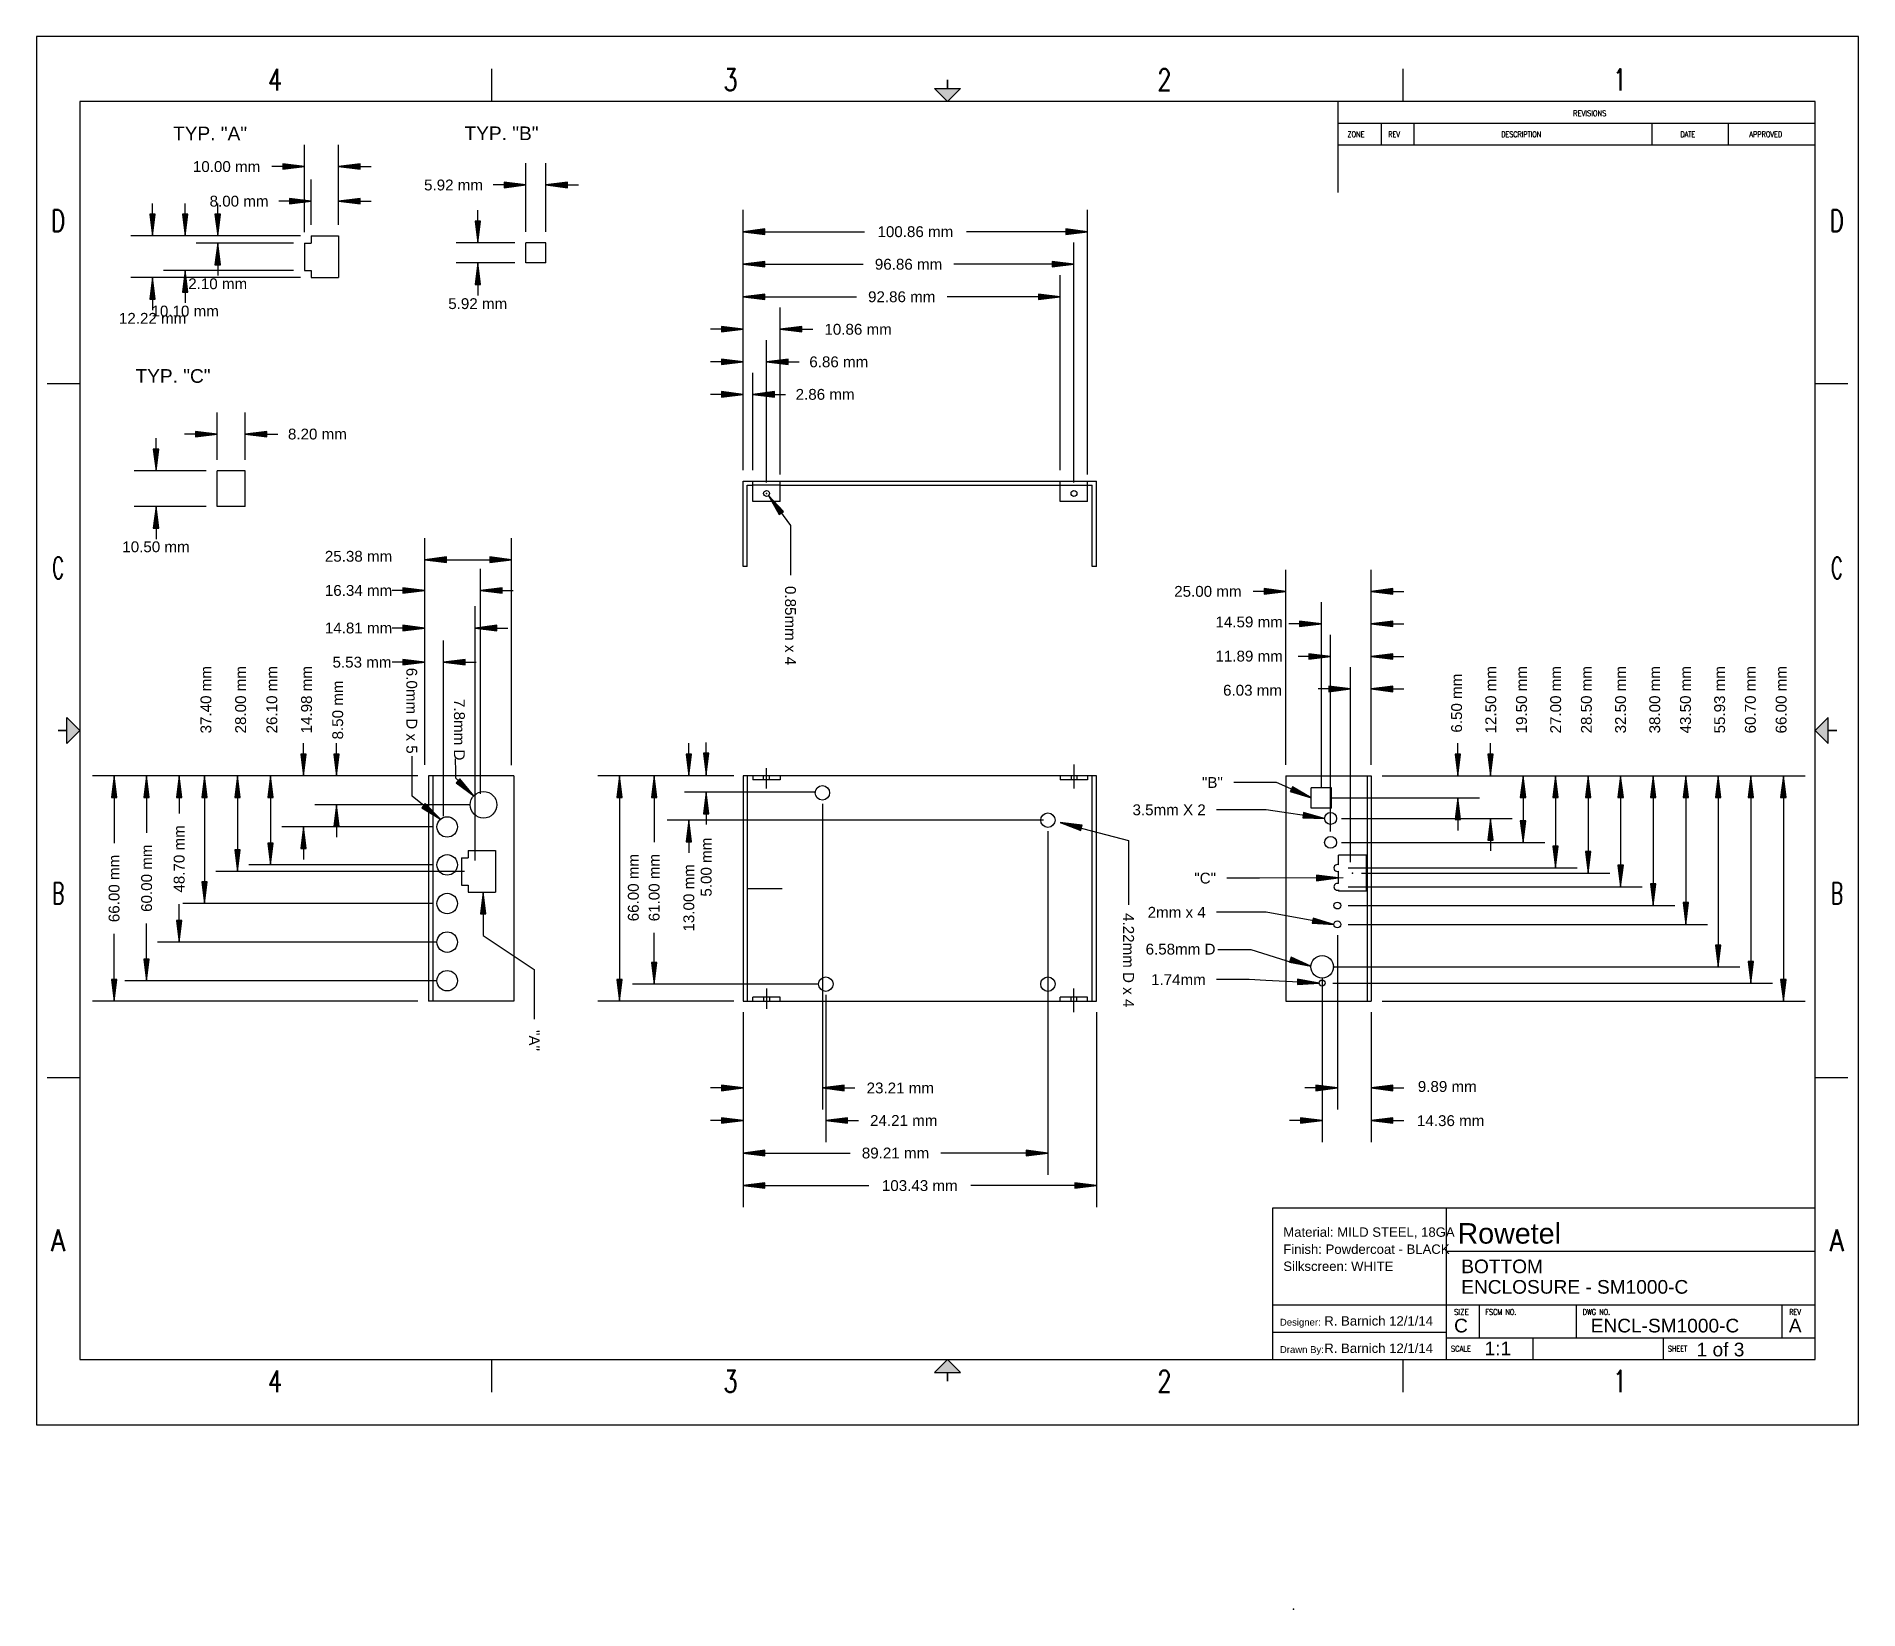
# Model space of a CAD drawing. Extents: x -0.016 to 0.811, y -0.123 to 0.591.
import ezdxf
from ezdxf.enums import TextEntityAlignment as Align

# ---------------------------------------------------------------- set-up
doc = ezdxf.new("R2010")
doc.units = 0
doc.header["$MEASUREMENT"] = 0
doc.linetypes.add('CENTER', pattern=[2, 1.25, -0.25, 0.25, -0.25])
doc.linetypes.add('HIDDEN', pattern=[0.375, 0.25, -0.125])
doc.layers.add('ENCL-BOT', color=7, linetype='Continuous')
doc.layers.add('ENCL-BOT-DIM', color=7, linetype='Continuous')
doc.styles.add('ARIAL', font='ARIAL.TTF')
doc.styles.add('ROMANS', font='romans__.ttf')

# ---------------------------------------------------------------- blocks, each defined once
blk = doc.blocks.new('LONGARROW')
at = {"linetype": 'Continuous'}
blk.add_hatch(color=7, dxfattribs=at).paths.add_polyline_path([(0, 0), (0.0787, -0.0098), (0.0787, 0.0098)])
at = {"color": 0, "linetype": 'Continuous'}
blk.add_lwpolyline([(0, 0), (0.0787, -0.0098), (0.0787, 0.0098), (0, 0)], dxfattribs=at)
blk = doc.blocks.new('CROSS')
at = {"color": 0, "linetype": 'Continuous'}
for p, q in [((-0.02, 0), (0.02, 0)), ((0.02, 0), (-0.02, 0)), ((0, -0.02), (0, 0.02)), ((0, 0.02), (0, -0.02))]:
    blk.add_line(p, q, dxfattribs=at)
blk = doc.blocks.new('ANSI-C')
for points in [[(0.40748, 0.6063), (0.41929, 0.6063), (0.41339, 0.60039)], [(0.01378, 0.30906), (0.01378, 0.32087), (0.01969, 0.31496)], [(0.81299, 0.30906), (0.81299, 0.32087), (0.80709, 0.31496)], [(0.40748, 0.02362), (0.41929, 0.02362), (0.41339, 0.02953)]]:
    blk.add_hatch(color=7).paths.add_polyline_path(points)
for p, q in [((0, 0.62992), (0, 0)), ((0.82677, 0.62992), (0, 0.62992)), ((0.82677, 0), (0.82677, 0.62992)), ((0.20669, 0.60039), (0.20669, 0.61516)), ((0.62008, 0.60039), (0.62008, 0.61516)), ((0.01969, 0.60039), (0.01969, 0.02953)), ((0.80709, 0.60039), (0.01969, 0.60039)), ((0.59055, 0.60039), (0.59055, 0.55916)), ((0.80709, 0.02953), (0.80709, 0.60039)), ((0.59055, 0.59055), (0.80709, 0.59055)), ((0.61024, 0.58071), (0.61024, 0.59055)), ((0.6252, 0.58071), (0.6252, 0.59055)), ((0.73307, 0.58071), (0.73307, 0.59055)), ((0.76772, 0.58071), (0.76772, 0.59055)), ((0.59055, 0.58071), (0.80709, 0.58071)), ((0.00492, 0.47244), (0.01969, 0.47244)), ((0.80709, 0.47244), (0.82185, 0.47244)), ((0.00492, 0.15748), (0.01969, 0.15748)), ((0.80709, 0.15748), (0.82185, 0.15748)), ((0.56102, 0.09843), (0.80709, 0.09843)), ((0.56102, 0.02953), (0.56102, 0.09843)), ((0.63976, 0.02953), (0.63976, 0.09843)), ((0.63976, 0.07874), (0.80709, 0.07874)), ((0.56102, 0.05433), (0.80709, 0.05433)), ((0.65472, 0.03937), (0.65472, 0.05433)), ((0.69882, 0.03937), (0.69882, 0.05433)), ((0.79213, 0.03937), (0.79213, 0.05433)), ((0.56102, 0.04193), (0.63976, 0.04193)), ((0.63976, 0.03937), (0.80709, 0.03937)), ((0.67913, 0.02953), (0.67913, 0.03937)), ((0.73819, 0.02953), (0.73819, 0.03937)), ((0.01969, 0.02953), (0.80709, 0.02953)), ((0.20669, 0.01476), (0.20669, 0.02953)), ((0.62008, 0.01476), (0.62008, 0.02953)), ((0, 0), (0.82677, 0))]:
    blk.add_line(p, q)
for points in [[(0.40748, 0.6063), (0.41929, 0.6063), (0.41339, 0.60039), (0.40748, 0.6063)], [(0.01378, 0.30906), (0.01378, 0.32087), (0.01969, 0.31496), (0.01378, 0.30906)], [(0.81299, 0.30906), (0.81299, 0.32087), (0.80709, 0.31496), (0.81299, 0.30906)], [(0.40748, 0.02362), (0.41929, 0.02362), (0.41339, 0.02953), (0.40748, 0.02362)]]:
    blk.add_lwpolyline(points)
for points in [[(0.41339, 0.61024, 0.000787, 0.000787, 0), (0.41339, 0.6063, 0.000787, 0.000787, 0)], [(0.00984, 0.31496, 0.000787, 0.000787, 0), (0.01378, 0.31496, 0.000787, 0.000787, 0)], [(0.81693, 0.31496, 0.000787, 0.000787, 0), (0.81299, 0.31496, 0.000787, 0.000787, 0)], [(0.41339, 0.01969, 0.000787, 0.000787, 0), (0.41339, 0.02362, 0.000787, 0.000787, 0)]]:
    blk.add_lwpolyline(points, format="xyseb")
at = {"style": 'ROMANS'}
for s, width, p in [('4', 0.765241, (0.10827, 0.61024)), ('3', 0.765241, (0.31496, 0.61024)), ('2', 0.765241, (0.51181, 0.61024)), ('1', 0.765241, (0.7185, 0.61024)), ('D', 0.728213, (0.00984, 0.54626)), ('D', 0.728213, (0.81693, 0.54626)), ('C', 0.618482, (0.00984, 0.38878)), ('C', 0.618482, (0.81693, 0.38878)), ('B', 0.618482, (0.00984, 0.24114)), ('B', 0.618482, (0.81693, 0.24114)), ('A', 0.851872, (0.00984, 0.08366)), ('A', 0.851872, (0.81693, 0.08366)), ('4', 0.765241, (0.10827, 0.01969)), ('3', 0.765241, (0.31496, 0.01969)), ('2', 0.765241, (0.51181, 0.01969)), ('1', 0.765241, (0.7185, 0.01969))]:
    blk.add_text(s, height=0.00984, dxfattribs=dict(at, width=width)).set_placement(p, align=Align.MIDDLE_CENTER)
for s, height, width, p in [('REVISIONS', 0.002559, 0.870113, (0.69725, 0.5938)), ('ZONE', 0.002559, 0.73713, (0.59483, 0.58426)), ('REV', 0.002559, 0.792092, (0.61339, 0.58426)), ('DESCRIPTION', 0.0025591, 0.829118, (0.66465, 0.58426)), ('DATE', 0.002559, 0.828426, (0.74597, 0.58426)), ('APPROVED', 0.002559, 0.760408, (0.77722, 0.58426)), ('SIZE', 0.002559, 0.912105, (0.64322, 0.04984)), ('FSCM NO.', 0.002559, 0.718595, (0.65744, 0.04984)), ('DWG NO.', 0.002559, 0.715441, (0.70161, 0.04984)), ('REV', 0.002559, 0.792092, (0.7953, 0.04984)), ('SCALE', 0.002559, 0.783841, (0.64182, 0.03317)), ('SHEET', 0.002559, 0.789322, (0.74027, 0.03317))]:
    blk.add_text(s, height=height, dxfattribs=dict(at, width=width)).set_placement(p)

msp = doc.modelspace()

# ---------------------------------------------------------------- linework, layer by layer
at = {"layer": 'ENCL-BOT', "linetype": 'Continuous'}
for p, q in [((0.10611, 0.49741), (0.10921, 0.49741)), ((0.10611, 0.49741), (0.10611, 0.48501)), ((0.10921, 0.5007), (0.12161, 0.5007)), ((0.10921, 0.5007), (0.10921, 0.49741)), ((0.12161, 0.5007), (0.12161, 0.48172)), ((0.2157, 0.49756), (0.20652, 0.49756)), ((0.20652, 0.48838), (0.20652, 0.49756)), ((0.2157, 0.48838), (0.2157, 0.49756)), ((0.2157, 0.48838), (0.20652, 0.48838)), ((0.10611, 0.48501), (0.10921, 0.48501)), ((0.10921, 0.48501), (0.10921, 0.48172)), ((0.10921, 0.48172), (0.12161, 0.48172)), ((0.0665, 0.39901), (0.0665, 0.42059)), ((0.07921, 0.39901), (0.07921, 0.42059)), ((0.03875, 0.39409), (0.03875, 0.40885)), ((0.0665, 0.41075), (0.05173, 0.41075)), ((0.07921, 0.41075), (0.09397, 0.41075)), ((0.06157, 0.39409), (0.02891, 0.39409)), ((0.0665, 0.37781), (0.0665, 0.39409)), ((0.07921, 0.39409), (0.0665, 0.39409)), ((0.07921, 0.37781), (0.07921, 0.39409)), ((0.30515, 0.35064), (0.30515, 0.38939)), ((0.30515, 0.38939), (0.46546, 0.38939)), ((0.30958, 0.38009), (0.30958, 0.38939)), ((0.32198, 0.38009), (0.32198, 0.38939)), ((0.44908, 0.38751), (0.44908, 0.38939)), ((0.46148, 0.38751), (0.46148, 0.38939)), ((0.46546, 0.35064), (0.46546, 0.38939)), ((0.30703, 0.35064), (0.30703, 0.38751)), ((0.30703, 0.38751), (0.30958, 0.38751)), ((0.32198, 0.38751), (0.44908, 0.38751)), ((0.44908, 0.38009), (0.44908, 0.38751)), ((0.46148, 0.38009), (0.46148, 0.38751)), ((0.46148, 0.38751), (0.46358, 0.38751)), ((0.46358, 0.35064), (0.46358, 0.38751)), ((0.06157, 0.37781), (0.02891, 0.37781)), ((0.03875, 0.37781), (0.03875, 0.36305)), ((0.07921, 0.37781), (0.0665, 0.37781)), ((0.32198, 0.38009), (0.30958, 0.38009)), ((0.46148, 0.38009), (0.44908, 0.38009)), ((0.30703, 0.35064), (0.30515, 0.35064)), ((0.46546, 0.35064), (0.46358, 0.35064)), ((0.20118, 0.2557), (0.16243, 0.2557)), ((0.16243, 0.2557), (0.16243, 0.1534)), ((0.20118, 0.2557), (0.20118, 0.1534)), ((0.46546, 0.2557), (0.30515, 0.2557)), ((0.30515, 0.2557), (0.30515, 0.1534)), ((0.30703, 0.2557), (0.30703, 0.1534)), ((0.30958, 0.2557), (0.30958, 0.25381)), ((0.32198, 0.25381), (0.30958, 0.25381)), ((0.32198, 0.25577), (0.32198, 0.25381)), ((0.44908, 0.2557), (0.44908, 0.25381)), ((0.46148, 0.25381), (0.44908, 0.25381)), ((0.46148, 0.2557), (0.46148, 0.25381)), ((0.46358, 0.1534), (0.46358, 0.2557)), ((0.46546, 0.1534), (0.46546, 0.2557)), ((0.55138, 0.2557), (0.59013, 0.2557)), ((0.55138, 0.2557), (0.55138, 0.1534)), ((0.5721, 0.25022), (0.56292, 0.25022)), ((0.56292, 0.24104), (0.56292, 0.25022)), ((0.5721, 0.24104), (0.5721, 0.25022)), ((0.59013, 0.2557), (0.59013, 0.1534)), ((0.5721, 0.24104), (0.56292, 0.24104)), ((0.1773, 0.2185), (0.1804, 0.2185)), ((0.1773, 0.2185), (0.1773, 0.2061)), ((0.1804, 0.22179), (0.1928, 0.22179)), ((0.1804, 0.22179), (0.1804, 0.2185)), ((0.1928, 0.22179), (0.1928, 0.20282)), ((0.588, 0.21963), (0.57529, 0.21963)), ((0.57529, 0.21533), (0.57529, 0.21963)), ((0.588, 0.20335), (0.588, 0.21963)), ((0.57529, 0.2068), (0.57529, 0.21238)), ((0.1773, 0.2061), (0.1804, 0.2061)), ((0.1804, 0.2061), (0.1804, 0.20282)), ((0.1804, 0.20282), (0.1928, 0.20282)), ((0.588, 0.20335), (0.57529, 0.20335)), ((0.20118, 0.1534), (0.16243, 0.1534)), ((0.30515, 0.1534), (0.46546, 0.1534)), ((0.30958, 0.1534), (0.30958, 0.1553)), ((0.32198, 0.1553), (0.30958, 0.1553)), ((0.32198, 0.15334), (0.32198, 0.1553)), ((0.46148, 0.1553), (0.44908, 0.1553)), ((0.44908, 0.1534), (0.44908, 0.1553)), ((0.46148, 0.1534), (0.46148, 0.1553)), ((0.55138, 0.1534), (0.59013, 0.1534))]:
    msp.add_line(p, q, dxfattribs=at)
at = {"layer": 'ENCL-BOT', "linetype": 'HIDDEN'}
for p, q in [((0.32198, 0.38751), (0.30958, 0.38751)), ((0.44908, 0.38751), (0.46148, 0.38751)), ((0.16432, 0.2557), (0.16432, 0.1534)), ((0.31446, 0.25384), (0.31446, 0.25564)), ((0.31709, 0.25393), (0.31709, 0.25564)), ((0.45396, 0.25573), (0.45396, 0.25379)), ((0.45659, 0.25569), (0.45659, 0.25387)), ((0.58825, 0.2557), (0.58825, 0.1534)), ((0.30703, 0.20455), (0.32286, 0.20455)), ((0.31446, 0.15527), (0.31446, 0.15346)), ((0.31709, 0.15518), (0.31709, 0.15346)), ((0.45396, 0.15338), (0.45396, 0.15531)), ((0.45659, 0.15342), (0.45659, 0.15524))]:
    msp.add_line(p, q, dxfattribs=at)
at = {"layer": 'ENCL-BOT', "linetype": 'CENTER'}
for p, q in [((0.31578, 0.24989), (0.31578, 0.25919)), ((0.45528, 0.26074), (0.45528, 0.24989)), ((0.31578, 0.15922), (0.31578, 0.14992)), ((0.45528, 0.14837), (0.45528, 0.15922))]:
    msp.add_line(p, q, dxfattribs=at)
at = {"layer": 'ENCL-BOT', "linetype": 'Continuous'}
for centre, radius in [((0.31578, 0.3838), 0.00132), ((0.45528, 0.3838), 0.00132), ((0.18737, 0.24253), 0.00605), ((0.34113, 0.24795), 0.00327), ((0.17088, 0.23248), 0.00465), ((0.44343, 0.23555), 0.00327), ((0.5717, 0.23633), 0.00271), ((0.5717, 0.22548), 0.00271), ((0.17088, 0.21525), 0.00465), ((0.17088, 0.19773), 0.00465), ((0.5748, 0.1968), 0.00155), ((0.17088, 0.18022), 0.00465), ((0.5748, 0.18828), 0.00155), ((0.56788, 0.16901), 0.00509), ((0.17088, 0.1627), 0.00465), ((0.34268, 0.16115), 0.00327), ((0.44343, 0.16115), 0.00327), ((0.56788, 0.16163), 0.00135)]:
    msp.add_circle(centre, radius, dxfattribs=at)
for centre in [(0.5748, 0.21385), (0.5748, 0.20533)]:
    msp.add_arc(centre, 0.00155, 71.56126, 288.43874, dxfattribs=at)
at = {"layer": 'ENCL-BOT-DIM', "linetype": 'Continuous'}
for p, q in [((0.10611, 0.50233), (0.10611, 0.54196)), ((0.12161, 0.50562), (0.12161, 0.54196)), ((0.10611, 0.53212), (0.09135, 0.53212)), ((0.12161, 0.53212), (0.13638, 0.53212)), ((0.20652, 0.50248), (0.20652, 0.53362)), ((0.2157, 0.50248), (0.2157, 0.53362)), ((0.10921, 0.50562), (0.10921, 0.52628)), ((0.20652, 0.52377), (0.19176, 0.52377)), ((0.2157, 0.52377), (0.23046, 0.52377)), ((0.03722, 0.50066), (0.03722, 0.51543)), ((0.05198, 0.50066), (0.05198, 0.51543)), ((0.06674, 0.50066), (0.06674, 0.51543)), ((0.10921, 0.51643), (0.09445, 0.51643)), ((0.12161, 0.51643), (0.13638, 0.51643)), ((0.18472, 0.49756), (0.18472, 0.51232)), ((0.30515, 0.39431), (0.30515, 0.51242)), ((0.46148, 0.39243), (0.46148, 0.51242)), ((0.10429, 0.50066), (0.02737, 0.50066)), ((0.10119, 0.49741), (0.0569, 0.49741)), ((0.06674, 0.49741), (0.06674, 0.48265)), ((0.2016, 0.49756), (0.17488, 0.49756)), ((0.30515, 0.50258), (0.36016, 0.50258)), ((0.46148, 0.50258), (0.40647, 0.50258)), ((0.45528, 0.38872), (0.45528, 0.49766)), ((0.2016, 0.48838), (0.17488, 0.48838)), ((0.18472, 0.48838), (0.18472, 0.47362)), ((0.30515, 0.48781), (0.35963, 0.48781)), ((0.45528, 0.48781), (0.4008, 0.48781)), ((0.10429, 0.48172), (0.02737, 0.48172)), ((0.03722, 0.48172), (0.03722, 0.46696)), ((0.10119, 0.48501), (0.04214, 0.48501)), ((0.05198, 0.48501), (0.05198, 0.47025)), ((0.44908, 0.39431), (0.44908, 0.48289)), ((0.30515, 0.47305), (0.35653, 0.47305)), ((0.44908, 0.47305), (0.3977, 0.47305)), ((0.32198, 0.39243), (0.32198, 0.46813)), ((0.30515, 0.45829), (0.29039, 0.45829)), ((0.32198, 0.45829), (0.33674, 0.45829)), ((0.31578, 0.38872), (0.31578, 0.45337)), ((0.30515, 0.44352), (0.29039, 0.44352)), ((0.30958, 0.39431), (0.30958, 0.4386)), ((0.31578, 0.44352), (0.33054, 0.44352)), ((0.30515, 0.42876), (0.29039, 0.42876)), ((0.30958, 0.42876), (0.32434, 0.42876)), ((0.16066, 0.26063), (0.16066, 0.36358)), ((0.2, 0.26058), (0.2, 0.36358)), ((0.16066, 0.35374), (0.2, 0.35374)), ((0.18598, 0.24745), (0.18598, 0.34963)), ((0.55138, 0.26063), (0.55138, 0.34921)), ((0.59013, 0.26063), (0.59013, 0.34921)), ((0.16066, 0.33979), (0.14589, 0.33979)), ((0.18598, 0.33979), (0.20074, 0.33979)), ((0.55138, 0.33937), (0.53661, 0.33937)), ((0.59013, 0.33937), (0.60489, 0.33937)), ((0.18362, 0.21723), (0.18362, 0.33258)), ((0.56751, 0.25055), (0.56751, 0.33445)), ((0.16066, 0.32274), (0.14589, 0.32274)), ((0.18362, 0.32274), (0.19838, 0.32274)), ((0.56751, 0.3246), (0.55275, 0.3246)), ((0.59013, 0.3246), (0.60489, 0.3246)), ((0.16923, 0.2374), (0.16923, 0.31708)), ((0.5717, 0.2304), (0.5717, 0.31968)), ((0.16066, 0.30724), (0.14589, 0.30724)), ((0.16923, 0.30724), (0.184, 0.30724)), ((0.5717, 0.30984), (0.55693, 0.30984)), ((0.59013, 0.30984), (0.60489, 0.30984)), ((0.58079, 0.21646), (0.58079, 0.30492)), ((0.58079, 0.29507), (0.56602, 0.29507)), ((0.59013, 0.29507), (0.60489, 0.29507)), ((0.10569, 0.2557), (0.10569, 0.27047)), ((0.12068, 0.2557), (0.12068, 0.27047)), ((0.28051, 0.2557), (0.28051, 0.27047)), ((0.28838, 0.25608), (0.28838, 0.27084)), ((0.6295, 0.2557), (0.6295, 0.27047)), ((0.64426, 0.2557), (0.64426, 0.27047)), ((0.15751, 0.2557), (0.00987, 0.2557)), ((0.01972, 0.2557), (0.01972, 0.22514)), ((0.03448, 0.2557), (0.03448, 0.22979)), ((0.04924, 0.2557), (0.04924, 0.23854)), ((0.06072, 0.2557), (0.06072, 0.19773)), ((0.07571, 0.2557), (0.07571, 0.2123)), ((0.0907, 0.2557), (0.0907, 0.21525)), ((0.301, 0.2557), (0.23919, 0.2557)), ((0.24904, 0.2557), (0.24904, 0.1534)), ((0.26477, 0.2557), (0.26477, 0.22552)), ((0.33813, 0.24833), (0.27854, 0.24833)), ((0.28838, 0.24833), (0.28838, 0.23356)), ((0.59505, 0.2557), (0.78698, 0.2557)), ((0.65902, 0.2557), (0.65902, 0.22548)), ((0.67379, 0.2557), (0.67379, 0.21385)), ((0.68855, 0.2557), (0.68855, 0.21153)), ((0.70332, 0.2557), (0.70332, 0.20533)), ((0.71808, 0.2557), (0.71808, 0.1968)), ((0.73284, 0.2557), (0.73284, 0.18828)), ((0.74761, 0.2557), (0.74761, 0.16901)), ((0.76237, 0.2557), (0.76237, 0.16163)), ((0.77714, 0.2557), (0.77714, 0.1534)), ((0.18106, 0.24253), (0.11084, 0.24253)), ((0.12068, 0.24253), (0.12068, 0.22777)), ((0.34113, 0.24303), (0.34113, 0.10419)), ((0.57243, 0.24563), (0.63934, 0.24563)), ((0.6295, 0.24563), (0.6295, 0.23087)), ((0.16431, 0.23248), (0.09585, 0.23248)), ((0.10569, 0.23248), (0.10569, 0.21772)), ((0.4414, 0.23555), (0.27067, 0.23555)), ((0.28051, 0.23555), (0.28051, 0.22079)), ((0.57662, 0.23633), (0.6541, 0.23633)), ((0.64426, 0.23633), (0.64426, 0.22157)), ((0.44343, 0.23063), (0.44343, 0.07466)), ((0.57662, 0.22548), (0.66887, 0.22548)), ((0.16431, 0.21525), (0.08086, 0.21525)), ((0.1787, 0.2123), (0.06587, 0.2123)), ((0.57972, 0.21385), (0.68363, 0.21385)), ((0.58571, 0.21153), (0.6984, 0.21153)), ((0.57538, 0.20335), (0.57538, 0.20389)), ((0.57972, 0.20533), (0.71316, 0.20533)), ((0.04924, 0.18022), (0.04924, 0.19738)), ((0.16431, 0.19773), (0.05088, 0.19773)), ((0.57972, 0.1968), (0.72792, 0.1968)), ((0.01972, 0.1534), (0.01972, 0.18397)), ((0.03448, 0.1627), (0.03448, 0.18862)), ((0.26477, 0.16115), (0.26477, 0.18436)), ((0.5748, 0.18336), (0.5748, 0.10419)), ((0.57972, 0.18828), (0.74269, 0.18828)), ((0.16596, 0.18022), (0.0394, 0.18022)), ((0.5728, 0.16901), (0.75745, 0.16901)), ((0.16596, 0.1627), (0.02464, 0.1627)), ((0.33911, 0.16115), (0.25493, 0.16115)), ((0.56788, 0.16409), (0.56788, 0.08943)), ((0.5728, 0.16163), (0.77221, 0.16163)), ((0.15751, 0.1534), (0.00987, 0.1534)), ((0.301, 0.1534), (0.23919, 0.1534)), ((0.34268, 0.15623), (0.34268, 0.08943)), ((0.59505, 0.1534), (0.78698, 0.1534)), ((0.30515, 0.14848), (0.30515, 0.0599)), ((0.46546, 0.14848), (0.46546, 0.0599)), ((0.59013, 0.14848), (0.59013, 0.08943)), ((0.30515, 0.11403), (0.29039, 0.11403)), ((0.34113, 0.11403), (0.3559, 0.11403)), ((0.5748, 0.11403), (0.56003, 0.11403)), ((0.59013, 0.11403), (0.60489, 0.11403)), ((0.30515, 0.09927), (0.29039, 0.09927)), ((0.34268, 0.09927), (0.35745, 0.09927)), ((0.56788, 0.09927), (0.55311, 0.09927)), ((0.59013, 0.09927), (0.60489, 0.09927)), ((0.30515, 0.08451), (0.35371, 0.08451)), ((0.44343, 0.08451), (0.39487, 0.08451)), ((0.30515, 0.06974), (0.36215, 0.06974)), ((0.46546, 0.06974), (0.40846, 0.06974))]:
    msp.add_line(p, q, dxfattribs=at)
for points in [[(0.31672, 0.38288), (0.32663, 0.36924), (0.32663, 0.36149), (0.32663, 0.34673)], [(0.16198, 0.24087), (0.15494, 0.24642), (0.15494, 0.25575), (0.15494, 0.26463)], [(0.17729, 0.25217), (0.17472, 0.25466), (0.17472, 0.25767), (0.17471, 0.2634)], [(0.56292, 0.24563), (0.54715, 0.25265), (0.5425, 0.25265), (0.52774, 0.25265)], [(0.56899, 0.23633), (0.5425, 0.24025), (0.53475, 0.24025), (0.51999, 0.24025)], [(0.44933, 0.23441), (0.47996, 0.22637), (0.47996, 0.21632), (0.47996, 0.19716)], [(0.57749, 0.20935), (0.5394, 0.20925), (0.52464, 0.20925)], [(0.18723, 0.20282), (0.18713, 0.18324), (0.21038, 0.16774), (0.21038, 0.15999), (0.21038, 0.14522)], [(0.57325, 0.1882), (0.5425, 0.19375), (0.53475, 0.19375), (0.51999, 0.19375)], [(0.5544, 0.17074), (0.53567, 0.17676), (0.53049, 0.17676), (0.52062, 0.17676)], [(0.56653, 0.16163), (0.54237, 0.16287), (0.53476, 0.16318), (0.52, 0.16318)]]:
    msp.add_lwpolyline(points, dxfattribs=at)

# ---------------------------------------------------------------- block references
at = {"layer": 'ENCL-BOT', "linetype": 'Continuous'}
for name, p, xscale, yscale, rotation in [('LONGARROW', (0.0665, 0.41075), 0.125, 0.125, 180), ('LONGARROW', (0.03875, 0.39409), 0.125, 0.125, 90.00000000000006), ('CROSS', (0.31578, 0.3838), 0.00984251968503937, 0.00984251968503937, 270.0000000000001), ('LONGARROW', (0.03875, 0.37781), 0.125, 0.125, 270.0000000000001)]:
    msp.add_blockref(name, p, dxfattribs=dict(at, xscale=xscale, yscale=yscale, rotation=rotation))
for name, p, xscale, yscale in [('LONGARROW', (0.07921, 0.41075), 0.125, 0.125), ('CROSS', (0.58164, 0.21149), 0.00984251968503937, 0.00984251968503937)]:
    msp.add_blockref(name, p, dxfattribs=dict(at, xscale=xscale, yscale=yscale))
at = {"layer": 'ENCL-BOT-DIM', "linetype": 'Continuous'}
msp.add_blockref('ANSI-C', (-0.0155, -0.03875), dxfattribs=at)
for name, p, xscale, yscale, rotation in [('LONGARROW', (0.10611, 0.53212), 0.125, 0.125, 180), ('LONGARROW', (0.20652, 0.52377), 0.125, 0.125, 180), ('LONGARROW', (0.10921, 0.51643), 0.125, 0.125, 180), ('LONGARROW', (0.03722, 0.50066), 0.125, 0.125, 90.00000000000007), ('LONGARROW', (0.05198, 0.50066), 0.125, 0.125, 90.00000000000007), ('LONGARROW', (0.06674, 0.50066), 0.125, 0.125, 90.00000000000007), ('LONGARROW', (0.18472, 0.49756), 0.125, 0.125, 90.00000000000007), ('LONGARROW', (0.06674, 0.49741), 0.125, 0.125, 270.0000000000001), ('LONGARROW', (0.46148, 0.50258), 0.125, 0.125, 180), ('LONGARROW', (0.18472, 0.48838), 0.125, 0.125, 270.0000000000001), ('LONGARROW', (0.45528, 0.48781), 0.125, 0.125, 180), ('LONGARROW', (0.03722, 0.48172), 0.125, 0.125, 270.0000000000001), ('LONGARROW', (0.05198, 0.48501), 0.125, 0.125, 270.0000000000001), ('LONGARROW', (0.44908, 0.47305), 0.125, 0.125, 180), ('LONGARROW', (0.30515, 0.45829), 0.125, 0.125, 180), ('LONGARROW', (0.30515, 0.44352), 0.125, 0.125, 180), ('LONGARROW', (0.30515, 0.42876), 0.125, 0.125, 180), ('LONGARROW', (0.2, 0.35374), 0.125, 0.125, 180), ('LONGARROW', (0.16066, 0.33979), 0.125, 0.125, 180), ('LONGARROW', (0.55138, 0.33937), 0.125, 0.125, 180), ('LONGARROW', (0.16066, 0.32274), 0.125, 0.125, 180), ('LONGARROW', (0.56751, 0.3246), 0.125, 0.125, 180), ('LONGARROW', (0.16066, 0.30724), 0.125, 0.125, 180), ('LONGARROW', (0.5717, 0.30984), 0.125, 0.125, 180), ('LONGARROW', (0.58079, 0.29507), 0.125, 0.125, 180), ('LONGARROW', (0.10569, 0.2557), 0.125, 0.125, 90.00000000000007), ('LONGARROW', (0.12068, 0.2557), 0.125, 0.125, 90.00000000000007), ('LONGARROW', (0.28051, 0.2557), 0.125, 0.125, 90.00000000000007), ('LONGARROW', (0.28838, 0.25608), 0.125, 0.125, 90.00000000000007), ('LONGARROW', (0.6295, 0.2557), 0.125, 0.125, 90.00000000000007), ('LONGARROW', (0.64426, 0.2557), 0.125, 0.125, 90.00000000000007), ('LONGARROW', (0.01972, 0.2557), 0.125, 0.125, 270.0000000000001), ('LONGARROW', (0.03448, 0.2557), 0.125, 0.125, 270.0000000000001), ('LONGARROW', (0.04924, 0.2557), 0.125, 0.125, 270.0000000000001), ('LONGARROW', (0.06072, 0.2557), 0.125, 0.125, 270.0000000000001), ('LONGARROW', (0.07571, 0.2557), 0.125, 0.125, 270.0000000000001), ('LONGARROW', (0.0907, 0.2557), 0.125, 0.125, 270.0000000000001), ('LONGARROW', (0.18289, 0.24659), 0.125, 0.125, 135.9300126820636), ('LONGARROW', (0.24904, 0.2557), 0.125, 0.125, 270.0000000000001), ('LONGARROW', (0.26477, 0.2557), 0.125, 0.125, 270.0000000000001), ('LONGARROW', (0.28838, 0.24833), 0.125, 0.125, 270.0000000000001), ('LONGARROW', (0.56292, 0.24563), 0.125, 0.125, 156.0066866855896), ('LONGARROW', (0.65902, 0.2557), 0.125, 0.125, 270.0000000000001), ('LONGARROW', (0.67379, 0.2557), 0.125, 0.125, 270.0000000000001), ('LONGARROW', (0.68855, 0.2557), 0.125, 0.125, 270.0000000000001), ('LONGARROW', (0.70332, 0.2557), 0.125, 0.125, 270.0000000000001), ('LONGARROW', (0.71808, 0.2557), 0.125, 0.125, 270.0000000000001), ('LONGARROW', (0.73284, 0.2557), 0.125, 0.125, 270.0000000000001), ('LONGARROW', (0.74761, 0.2557), 0.125, 0.125, 270.0000000000001), ('LONGARROW', (0.76237, 0.2557), 0.125, 0.125, 270.0000000000001), ('LONGARROW', (0.77714, 0.2557), 0.125, 0.125, 270.0000000000001), ('LONGARROW', (0.12068, 0.24253), 0.125, 0.125, 270.0000000000001), ('LONGARROW', (0.16784, 0.236), 0.125, 0.125, 141.7520778056805), ('LONGARROW', (0.6295, 0.24563), 0.125, 0.125, 270.0000000000001), ('LONGARROW', (0.10569, 0.23248), 0.125, 0.125, 270.0000000000001), ('LONGARROW', (0.28051, 0.23555), 0.125, 0.125, 270.0000000000001), ('LONGARROW', (0.44904, 0.23456), 0.1267922410893218, 0.1251282960876954, 345.284445736432), ('LONGARROW', (0.56899, 0.23633), 0.125, 0.125, 171.579193251043), ('LONGARROW', (0.64426, 0.23633), 0.125, 0.125, 270.0000000000001), ('LONGARROW', (0.65902, 0.22548), 0.125, 0.125, 90.00000000000006), ('LONGARROW', (0.0907, 0.21525), 0.125, 0.125, 90.00000000000006), ('LONGARROW', (0.67379, 0.21385), 0.125, 0.125, 90.00000000000006), ('LONGARROW', (0.07571, 0.2123), 0.125, 0.125, 90.00000000000006), ('LONGARROW', (0.68855, 0.21153), 0.125, 0.125, 90.00000000000006), ('LONGARROW', (0.70332, 0.20533), 0.125, 0.125, 90.00000000000006), ('LONGARROW', (0.06072, 0.19773), 0.125, 0.125, 90.00000000000006), ('LONGARROW', (0.57514, 0.20933), 0.125, 0.125, 180.1450446833999), ('LONGARROW', (0.18723, 0.20282), 0.125, 0.125, 269.6920445978262), ('LONGARROW', (0.71808, 0.1968), 0.125, 0.125, 90.00000000000006), ('LONGARROW', (0.57325, 0.1882), 0.125, 0.125, 169.7597383297162), ('LONGARROW', (0.73284, 0.18828), 0.125, 0.125, 90.00000000000006), ('LONGARROW', (0.04924, 0.18022), 0.125, 0.125, 90.00000000000006), ('LONGARROW', (0.74761, 0.16901), 0.125, 0.125, 90.00000000000006), ('LONGARROW', (0.03448, 0.1627), 0.125, 0.125, 90.00000000000006), ('LONGARROW', (0.26477, 0.16115), 0.125, 0.125, 90.00000000000006), ('LONGARROW', (0.56279, 0.16925), 0.125, 0.125, 162.2026422286042), ('LONGARROW', (0.76237, 0.16163), 0.125, 0.125, 90.00000000000006), ('LONGARROW', (0.01972, 0.1534), 0.125, 0.125, 90.00000000000006), ('LONGARROW', (0.24904, 0.1534), 0.125, 0.125, 90.00000000000006), ('LONGARROW', (0.56653, 0.16163), 0.125, 0.125, 177.051915308913), ('LONGARROW', (0.77714, 0.1534), 0.125, 0.125, 90.00000000000006), ('LONGARROW', (0.30515, 0.11403), 0.125, 0.125, 180), ('LONGARROW', (0.5748, 0.11403), 0.125, 0.125, 180), ('LONGARROW', (0.30515, 0.09927), 0.125, 0.125, 180), ('LONGARROW', (0.56788, 0.09927), 0.125, 0.125, 180), ('LONGARROW', (0.44343, 0.08451), 0.125, 0.125, 180), ('LONGARROW', (0.46546, 0.06974), 0.125, 0.125, 180), ('CROSS', (0.5549, -0.12245), 0.00984251968503937, 0.00984251968503937, 270.0000000000001)]:
    msp.add_blockref(name, p, dxfattribs=dict(at, xscale=xscale, yscale=yscale, rotation=rotation))
at = {"layer": 'ENCL-BOT-DIM', "linetype": 'Continuous', "xscale": 0.125, "yscale": 0.125}
for p in [(0.12161, 0.53212), (0.2157, 0.52377), (0.12161, 0.51643), (0.30515, 0.50258), (0.30515, 0.48781), (0.30515, 0.47305), (0.32198, 0.45829), (0.31578, 0.44352), (0.30958, 0.42876), (0.16066, 0.35374), (0.18598, 0.33979), (0.59013, 0.33937), (0.18362, 0.32274), (0.59013, 0.3246), (0.16923, 0.30724), (0.59013, 0.30984), (0.59013, 0.29507), (0.34113, 0.11403), (0.59013, 0.11403), (0.34268, 0.09927), (0.59013, 0.09927), (0.30515, 0.08451), (0.30515, 0.06974)]:
    msp.add_blockref('LONGARROW', p, dxfattribs=at)
at = {"layer": 'ENCL-BOT-DIM', "linetype": 'HIDDEN', "xscale": 0.125, "yscale": 0.125, "rotation": 305.9870545473608}
msp.add_blockref('LONGARROW', (0.31672, 0.38288), dxfattribs=at)

# ---------------------------------------------------------------- texts
at = {"layer": 'ENCL-BOT', "linetype": 'Continuous', "style": 'ARIAL'}
for s, p in [('8.20 mm', (0.11198, 0.41075)), ('10.50 mm', (0.03875, 0.3596))]:
    msp.add_text(s, height=0.004921, dxfattribs=at).set_placement(p, align=Align.MIDDLE_CENTER)
at = {"layer": 'ENCL-BOT-DIM', "linetype": 'Continuous', "style": 'ARIAL'}
for s, height, p in [('TYP. "A"', 0.0062, (0.0465, 0.54405)), ('TYP. "B"', 0.0062, (0.17874, 0.54412)), ('TYP. "C"', 0.0062, (0.02945, 0.434)), ('Material: MILD STEEL, 18GA', 0.0042625, (0.55025, 0.0465)), ('Rowetel', 0.0093, (0.6293, 0.0434)), ('Finish: Powdercoat - BLACK', 0.0042625, (0.55025, 0.03875)), ('Silkscreen: WHITE', 0.0042625, (0.55025, 0.031)), ('BOTTOM', 0.0062, (0.631, 0.02998)), ('ENCLOSURE - SM1000-C', 0.0062, (0.631, 0.02068)), ('Designer:', 0.0031, (0.5487, 0.0062)), ('R. Barnich 12/1/14', 0.0042625, (0.56885, 0.0062)), ('C', 0.0062, (0.62775, 0.0031)), ('ENCL-SM1000-C', 0.0062, (0.68975, 0.0031)), ('A', 0.0062, (0.77965, 0.0031)), ('Drawn By:', 0.0031, (0.5487, -0.0062)), ('R. Barnich 12/1/14', 0.0042625, (0.56885, -0.0062)), ('1:1', 0.0062, (0.64158, -0.00725)), ('1 of 3', 0.0062, (0.7378, -0.00775))]:
    msp.add_text(s, height=height, dxfattribs=at).set_placement(p)
for s, p in [('10.00 mm', (0.07077, 0.53212)), ('5.92 mm', (0.17375, 0.52377)), ('8.00 mm', (0.07644, 0.51643)), ('100.86 mm', (0.38331, 0.50258)), ('96.86 mm', (0.38021, 0.48781)), ('2.10 mm', (0.06674, 0.47896)), ('5.92 mm', (0.18472, 0.46993)), ('92.86 mm', (0.37711, 0.47305)), ('12.22 mm', (0.03722, 0.46327)), ('10.10 mm', (0.05198, 0.46656)), ('10.86 mm', (0.35732, 0.45829)), ('6.86 mm', (0.34855, 0.44352)), ('2.86 mm', (0.34235, 0.42876)), ('25.38 mm', (0.13064, 0.35529)), ('16.34 mm', (0.13064, 0.33979)), ('25.00 mm', (0.51603, 0.33937)), ('14.81 mm', (0.13064, 0.32274)), ('14.59 mm', (0.53475, 0.3255)), ('5.53 mm', (0.13222, 0.30724)), ('11.89 mm', (0.53475, 0.31)), ('6.03 mm', (0.5363, 0.2945)), ('23.21 mm', (0.37648, 0.11403)), ('9.89 mm', (0.62465, 0.1147)), ('24.21 mm', (0.37803, 0.09927)), ('14.36 mm', (0.6262, 0.0992)), ('89.21 mm', (0.37429, 0.08451)), ('103.43 mm', (0.38531, 0.06974))]:
    msp.add_text(s, height=0.004921, dxfattribs=at).set_placement(p, align=Align.MIDDLE_CENTER)
at = {"layer": 'ENCL-BOT-DIM', "linetype": 'HIDDEN', "style": 'ARIAL'}
msp.add_text('0.85mm x 4', height=0.004921, rotation=270, dxfattribs=at).set_placement((0.32663, 0.3418), align=Align.MIDDLE_LEFT)
at = {"layer": 'ENCL-BOT-DIM', "linetype": 'Continuous', "style": 'ARIAL'}
for s, p in [('37.40 mm', (0.0614, 0.29019)), ('28.00 mm', (0.07714, 0.29019)), ('26.10 mm', (0.0913, 0.29019)), ('14.98 mm', (0.10704, 0.29019)), ('8.50 mm', (0.1212, 0.28554)), ('6.50 mm', (0.62888, 0.28864)), ('12.50 mm', (0.64438, 0.29019)), ('19.50 mm', (0.65833, 0.29019)), ('27.00 mm', (0.67383, 0.29019)), ('28.50 mm', (0.68778, 0.29019)), ('32.50 mm', (0.70328, 0.29019)), ('38.00 mm', (0.71878, 0.29019)), ('43.50 mm', (0.73273, 0.29019)), ('55.93 mm', (0.74823, 0.29019)), ('60.70 mm', (0.76218, 0.29019)), ('66.00 mm', (0.77613, 0.29019)), ('48.70 mm', (0.04924, 0.21796)), ('60.00 mm', (0.03448, 0.2092)), ('5.00 mm', (0.28838, 0.21424)), ('66.00 mm', (0.01972, 0.20455)), ('66.00 mm', (0.25533, 0.20494)), ('61.00 mm', (0.26477, 0.20494)), ('13.00 mm', (0.28051, 0.20029))]:
    msp.add_text(s, height=0.004921, rotation=90, dxfattribs=at).set_placement(p, align=Align.MIDDLE_CENTER)
for s, height, p in [('6.0mm D x 5', 0.0049213, (0.1548, 0.26572)), ('7.8mm D', 0.004921, (0.17641, 0.26266))]:
    msp.add_text(s, height=height, rotation=270, dxfattribs=at).set_placement(p, align=Align.MIDDLE_RIGHT)
for s, p in [('"B"', (0.52282, 0.25265)), ('3.5mm X 2', (0.51507, 0.24025)), ('"C"', (0.51972, 0.20925)), ('2mm x 4', (0.51507, 0.19375)), ('6.58mm D', (0.51949, 0.17703)), ('1.74mm', (0.51508, 0.16318))]:
    msp.add_text(s, height=0.004921, dxfattribs=at).set_placement(p, align=Align.MIDDLE_RIGHT)
at = {"layer": 'ENCL-BOT-DIM', "linetype": 'Continuous', "style": 'ARIAL', "width": 0.984882}
msp.add_text('4.22mm D x 4', height=0.0049968, rotation=270, dxfattribs=at).set_placement((0.48003, 0.19338), align=Align.MIDDLE_LEFT)
at = {"layer": 'ENCL-BOT-DIM', "linetype": 'Continuous', "style": 'ARIAL'}
msp.add_text('"A"', height=0.004921, rotation=270, dxfattribs=at).set_placement((0.21038, 0.1403), align=Align.MIDDLE_LEFT)

doc.saveas('drawing.dxf')
